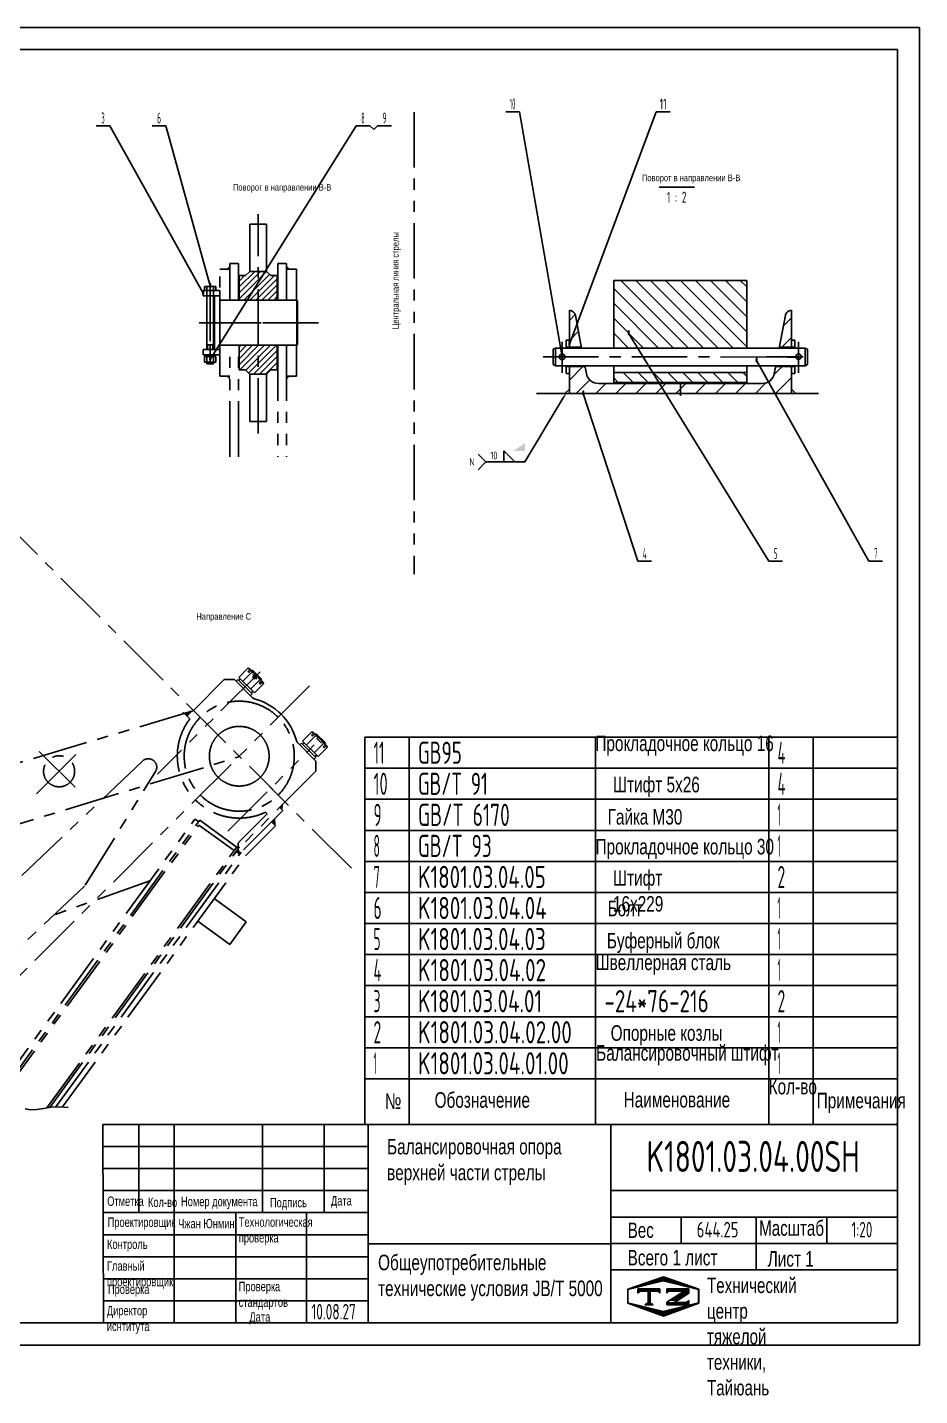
# Model space of a CAD drawing. Header units: millimetres. Extents: x 0 to 19776, y -228 to 5940.
# Drawn here: x 4380 to 8400, y -228 to 5940 of the extents above; entities that cross this region are included whole.
import ezdxf
from ezdxf.enums import TextEntityAlignment as Align

# ---------------------------------------------------------------- set-up
doc = ezdxf.new("R2010")
doc.units = ezdxf.units.MM
doc.header["$LTSCALE"] = 200
for name, pattern in [('F', [0.75, 0.5, -0.25]), ('G', [2, 1.25, -0.25, 0.25, -0.25]), ('K', [2.5, 1.25, -0.25, 0.25, -0.25, 0.25, -0.25])]:
    doc.linetypes.add(name, pattern=pattern)
for name, color, linetype in [('01', 7, 'Continuous'), ('02', 1, 'Continuous'), ('04', 2, 'F'), ('05', 4, 'G'), ('07', 6, 'K'), ('10', 1, 'Continuous'), ('11', 3, 'Continuous'), ('13', 3, 'Continuous'), ('THICK', 7, 'Continuous')]:
    doc.layers.add(name, color=color, linetype=linetype)
doc.styles.get("Standard").update_dxf_attribs({"font": 'isocp', "width": 0.707, "bigfont": 'intecad.shx'})

# ---------------------------------------------------------------- blocks, each defined once
blk = doc.blocks.new('*U1')
at = {"layer": '01'}
for p, q in [((-22.8, 7.5), (-22.8, 0)), ((0, 7.5), (-22.8, 7.5)), ((-22.8, 0), (0, 0)), ((0, 0), (-4.3, 7.5)), ((0, 7.5), (4.3, 0)), ((0, 7.5), (22.8, 7.5)), ((22.8, 0), (0, 0)), ((22.8, 7.5), (22.8, 0))]:
    blk.add_line(p, q, dxfattribs=at)
at = {"layer": '05'}
blk.add_line((0, 9.6), (0, -2.1), dxfattribs=at)
blk = doc.blocks.new('*U2')
at = {"layer": '01'}
for p, q in [((-25.6, 0), (-25.6, 25.4)), ((-25.6, 25.4), (0, 25.4)), ((-25.6, 15), (0, 15)), ((0, 25.4), (0, 0)), ((0, -25.4), (0, 0)), ((-25.6, 0), (-25.6, -25.4)), ((-25.6, -15), (0, -15)), ((-25.6, -25.4), (0, -25.4))]:
    blk.add_line(p, q, dxfattribs=at)
at = {"layer": '05'}
blk.add_line((-26.7, 0), (1.1, 0), dxfattribs=at)
blk = doc.blocks.new('*U5', base_point=(6530.4, 3976.1))
at = {"layer": '01'}
blk.add_lwpolyline([(6244.8, 3707.5), (6294.8, 3657.5), (6244.8, 3657.5)], close=True, dxfattribs=at)
blk.add_solid([(6339.8, 3742.5), (6289.8, 3707.5), (6339.8, 3657.5), (6339.8, 3707.5)], dxfattribs=at)
at = {"layer": '02'}
blk.add_lwpolyline([(6530.4, 3976.1, 0, 8, 0), (6512.5, 3946, 8, 8, 0)], format="xyseb", dxfattribs=at)
for points in [[(6512.5, 3946), (6339.8, 3657.5), (6164.8, 3657.5)], [(6129.4, 3692.9), (6164.8, 3657.5), (6129.4, 3622.1)]]:
    blk.add_lwpolyline(points, dxfattribs=at)
at = {"layer": '13', "width": 0.707}
blk.add_text('10', height=35, dxfattribs=at).set_placement((6184.8, 3669))
at = {"layer": '13', "width": 1.010989}
blk.add_text('N', height=35, dxfattribs=at).set_placement((6089.8, 3640), (6112.8, 3640), align=Align.FIT)
blk = doc.blocks.new('*U21')
at = {"layer": '01'}
for points in [[(415, 292), (25, 292)], [(25, 292), (25, 5)], [(415, 5), (415, 292)], [(25, 5), (415, 5)]]:
    blk.add_lwpolyline(points, dxfattribs=at)
at = {"layer": '02'}
for points in [[(420, 297), (0, 297)], [(0, 297), (0, 0)], [(420, 0), (420, 297)], [(0, 0), (420, 0)]]:
    blk.add_lwpolyline(points, dxfattribs=at)
blk = doc.blocks.new('*U24')
at = {"layer": '01'}
for p, q in [((0, -140), (0, 0)), ((2400, -140), (2400, 0))]:
    blk.add_line(p, q, dxfattribs=at)
at = {"layer": '02'}
for p, q in [((0, 0), (200, 0)), ((200, -140), (200, 0)), ((200, 0), (1040, 0)), ((1040, -140), (1040, 0)), ((1040, 0), (1820, 0)), ((1820, -140), (1820, 0)), ((1820, 0), (2020, 0)), ((2020, -140), (2020, 0)), ((2020, 0), (2400, 0))]:
    blk.add_line(p, q, dxfattribs=at)
blk = doc.blocks.new('*U25')
at = {"layer": '01'}
for p, q in [((0, -140), (0, 0)), ((2400, -140), (2400, 0))]:
    blk.add_line(p, q, dxfattribs=at)
at = {"layer": '02'}
for p, q in [((0, 0), (200, 0)), ((200, -140), (200, 0)), ((200, 0), (1040, 0)), ((1040, -140), (1040, 0)), ((1040, 0), (1820, 0)), ((1820, -140), (1820, 0)), ((1820, 0), (2020, 0)), ((2020, -140), (2020, 0)), ((2020, 0), (2400, 0))]:
    blk.add_line(p, q, dxfattribs=at)
blk = doc.blocks.new('*U26')
at = {"layer": '01'}
for p, q in [((0, -140), (0, 0)), ((2400, -140), (2400, 0))]:
    blk.add_line(p, q, dxfattribs=at)
at = {"layer": '02'}
for p, q in [((0, 0), (200, 0)), ((200, -140), (200, 0)), ((200, 0), (1040, 0)), ((1040, -140), (1040, 0)), ((1040, 0), (1820, 0)), ((1820, -140), (1820, 0)), ((1820, 0), (2020, 0)), ((2020, -140), (2020, 0)), ((2020, 0), (2400, 0))]:
    blk.add_line(p, q, dxfattribs=at)
blk = doc.blocks.new('*U27')
at = {"layer": '01'}
for p, q in [((0, -140), (0, 0)), ((2400, -140), (2400, 0))]:
    blk.add_line(p, q, dxfattribs=at)
at = {"layer": '02'}
for p, q in [((0, 0), (200, 0)), ((200, -140), (200, 0)), ((200, 0), (1040, 0)), ((1040, -140), (1040, 0)), ((1040, 0), (1820, 0)), ((1820, -140), (1820, 0)), ((1820, 0), (2020, 0)), ((2020, -140), (2020, 0)), ((2020, 0), (2400, 0))]:
    blk.add_line(p, q, dxfattribs=at)
blk = doc.blocks.new('*U28')
at = {"layer": '01'}
for p, q in [((0, -140), (0, 0)), ((2400, -140), (2400, 0))]:
    blk.add_line(p, q, dxfattribs=at)
at = {"layer": '02'}
for p, q in [((0, 0), (200, 0)), ((200, -140), (200, 0)), ((200, 0), (1040, 0)), ((1040, -140), (1040, 0)), ((1040, 0), (1820, 0)), ((1820, -140), (1820, 0)), ((1820, 0), (2020, 0)), ((2020, -140), (2020, 0)), ((2020, 0), (2400, 0))]:
    blk.add_line(p, q, dxfattribs=at)
blk = doc.blocks.new('*U29')
at = {"layer": '01'}
for p, q in [((0, -140), (0, 0)), ((2400, -140), (2400, 0))]:
    blk.add_line(p, q, dxfattribs=at)
at = {"layer": '02'}
for p, q in [((0, 0), (200, 0)), ((200, -140), (200, 0)), ((200, 0), (1040, 0)), ((1040, -140), (1040, 0)), ((1040, 0), (1820, 0)), ((1820, -140), (1820, 0)), ((1820, 0), (2020, 0)), ((2020, -140), (2020, 0)), ((2020, 0), (2400, 0))]:
    blk.add_line(p, q, dxfattribs=at)
blk = doc.blocks.new('*U30')
at = {"layer": '01'}
for p, q in [((0, -140), (0, 0)), ((2400, -140), (2400, 0))]:
    blk.add_line(p, q, dxfattribs=at)
at = {"layer": '02'}
for p, q in [((0, 0), (200, 0)), ((200, -140), (200, 0)), ((200, 0), (1040, 0)), ((1040, -140), (1040, 0)), ((1040, 0), (1820, 0)), ((1820, -140), (1820, 0)), ((1820, 0), (2020, 0)), ((2020, -140), (2020, 0)), ((2020, 0), (2400, 0))]:
    blk.add_line(p, q, dxfattribs=at)
blk = doc.blocks.new('*U31')
at = {"layer": '01'}
for p, q in [((0, -140), (0, 0)), ((2400, -140), (2400, 0))]:
    blk.add_line(p, q, dxfattribs=at)
at = {"layer": '02'}
for p, q in [((0, 0), (200, 0)), ((200, -140), (200, 0)), ((200, 0), (1040, 0)), ((1040, -140), (1040, 0)), ((1040, 0), (1820, 0)), ((1820, -140), (1820, 0)), ((1820, 0), (2020, 0)), ((2020, -140), (2020, 0)), ((2020, 0), (2400, 0))]:
    blk.add_line(p, q, dxfattribs=at)
blk = doc.blocks.new('*U32')
at = {"layer": '01'}
for p, q in [((0, -140), (0, 0)), ((2400, -140), (2400, 0))]:
    blk.add_line(p, q, dxfattribs=at)
at = {"layer": '02'}
for p, q in [((0, 0), (200, 0)), ((200, -140), (200, 0)), ((200, 0), (1040, 0)), ((1040, -140), (1040, 0)), ((1040, 0), (1820, 0)), ((1820, -140), (1820, 0)), ((1820, 0), (2020, 0)), ((2020, -140), (2020, 0)), ((2020, 0), (2400, 0))]:
    blk.add_line(p, q, dxfattribs=at)
blk = doc.blocks.new('*U33')
at = {"layer": '01'}
for p, q in [((0, -140), (0, 0)), ((2400, -140), (2400, 0))]:
    blk.add_line(p, q, dxfattribs=at)
at = {"layer": '02'}
for p, q in [((0, 0), (200, 0)), ((200, -140), (200, 0)), ((200, 0), (1040, 0)), ((1040, -140), (1040, 0)), ((1040, 0), (1820, 0)), ((1820, -140), (1820, 0)), ((1820, 0), (2020, 0)), ((2020, -140), (2020, 0)), ((2020, 0), (2400, 0))]:
    blk.add_line(p, q, dxfattribs=at)
blk = doc.blocks.new('*U34')
at = {"layer": '01'}
for p, q in [((0, -140), (0, 0)), ((0, 0), (200, 0)), ((200, 0), (1040, 0)), ((1040, 0), (1820, 0)), ((1820, 0), (2020, 0)), ((2020, 0), (2400, 0)), ((2400, -140), (2400, 0))]:
    blk.add_line(p, q, dxfattribs=at)
at = {"layer": '02'}
for p, q in [((200, -140), (200, 0)), ((1040, -140), (1040, 0)), ((1820, -140), (1820, 0)), ((2020, -140), (2020, 0))]:
    blk.add_line(p, q, dxfattribs=at)
blk = doc.blocks.new('*X38')
at = {"color": 0}
for p, q in [((127.06, 7.8), (132.06, 7.8)), ((127.06, 7.5), (132.06, 7.5)), ((127.06, 7.2), (127.32, 7.2)), ((129.23, 6.3), (131.04, 6.3)), ((129.7, 6.6), (131.51, 6.6)), ((130.16, 6.9), (131.98, 6.9)), ((130.62, 7.2), (132.06, 7.2)), ((127.84, 5.4), (129.64, 5.4)), ((128.3, 5.7), (130.1, 5.7)), ((128.77, 6), (130.57, 6))]:
    blk.add_line(p, q, dxfattribs=at)
blk = doc.blocks.new('*X39')
at = {"color": 0}
for p, q in [((127.06, 4.8), (132.06, 4.8)), ((127.06, 4.5), (132.06, 4.5)), ((131.84, 5.1), (132.06, 5.1))]:
    blk.add_line(p, q, dxfattribs=at)
blk = doc.blocks.new('*X37')
at = {"color": 0}
for p, q in [((122.34, 4.5), (123.72, 4.5)), ((122.82, 4.8), (123.24, 4.8))]:
    blk.add_line(p, q, dxfattribs=at)
blk = doc.blocks.new('*X36')
at = {"color": 0}
for p, q in [((120.53, 7.8), (125.53, 7.8)), ((120.53, 7.5), (125.53, 7.5)), ((120.53, 7.2), (120.79, 7.2)), ((125.27, 7.2), (125.53, 7.2))]:
    blk.add_line(p, q, dxfattribs=at)
blk = doc.blocks.new('*X35')
at = {"color": 0}
for p, q in [((123.24, 9.6), (125.52, 9.6)), ((124.1, 9.9), (128.52, 9.9)), ((124.97, 10.2), (127.67, 10.2)), ((125.83, 10.5), (126.82, 10.5)), ((127.02, 9.6), (129.37, 9.6)), ((118.22, 7.8), (118.32, 7.8)), ((118.22, 7.5), (118.27, 7.5)), ((118.22, 7.2), (118.27, 7.2)), ((118.22, 6.9), (118.27, 6.9)), ((118.22, 6.6), (118.27, 6.6)), ((118.22, 6.3), (118.27, 6.3)), ((118.94, 8.1), (119.52, 8.1)), ((119.8, 8.4), (120.72, 8.4)), ((120.66, 8.7), (121.92, 8.7)), ((121.52, 9), (123.12, 9)), ((122.38, 9.3), (124.32, 9.3)), ((128.22, 9.3), (130.22, 9.3)), ((129.42, 9), (131.07, 9)), ((130.62, 8.7), (131.92, 8.7)), ((131.82, 8.4), (132.77, 8.4)), ((133.02, 8.1), (133.62, 8.1)), ((134.22, 7.8), (134.32, 7.8)), ((134.27, 7.5), (134.32, 7.5)), ((134.27, 7.2), (134.32, 7.2)), ((134.27, 6.9), (134.32, 6.9)), ((134.27, 6.6), (134.32, 6.6)), ((134.27, 6.3), (134.32, 6.3)), ((118.22, 6), (118.27, 6)), ((118.22, 5.7), (118.27, 5.7)), ((118.22, 5.4), (118.27, 5.4)), ((118.22, 5.1), (118.27, 5.1)), ((118.22, 4.8), (118.27, 4.8)), ((118.79, 4.5), (119.42, 4.5)), ((119.61, 4.2), (120.62, 4.2)), ((120.43, 3.9), (121.82, 3.9)), ((121.26, 3.6), (123.02, 3.6)), ((122.08, 3.3), (124.22, 3.3)), ((128.32, 3.3), (130.51, 3.3)), ((129.52, 3.6), (131.32, 3.6)), ((130.72, 3.9), (132.14, 3.9)), ((131.92, 4.2), (132.95, 4.2)), ((133.12, 4.5), (133.76, 4.5)), ((134.27, 6), (134.32, 6)), ((134.27, 5.7), (134.32, 5.7)), ((134.27, 5.4), (134.32, 5.4)), ((134.27, 5.1), (134.32, 5.1)), ((134.27, 4.8), (134.32, 4.8)), ((122.91, 3), (125.42, 3)), ((123.73, 2.7), (128.89, 2.7)), ((124.55, 2.4), (128.07, 2.4)), ((125.38, 2.1), (127.26, 2.1)), ((126.2, 1.8), (126.45, 1.8)), ((127.12, 3), (129.7, 3))]:
    blk.add_line(p, q, dxfattribs=at)

msp = doc.modelspace()

# ---------------------------------------------------------------- hatches: boundary and pattern name
at = {"layer": '07'}
for points in [[(5277.1007, 4849.9257), (5293.1007, 4849.9257), (5293.1007, 4865.9257)], [(5563.1007, 4849.9257), (5547.1007, 4849.9257), (5547.1007, 4865.9257)], [(5277.1007, 4366.9257), (5293.1007, 4366.9257), (5293.1007, 4350.9257)], [(5563.1007, 4366.9257), (5547.1007, 4366.9257), (5547.1007, 4350.9257)], [(5088.1057, 2847.3897), (5101.5408, 2833.9547), (5126.3794, 2858.7933)], [(5526.9764, 2414.1759), (5527.5925, 2434.1057), (5517.3195, 2423.8328)], [(5494.9134, 2343.6312), (5494.4582, 2372.6871), (5480.1578, 2358.3868)], [(5328.522, 2235.0353), (5320.9969, 2224.6889), (5337.2401, 2213.0195)]]:
    msp.add_hatch(color=256, dxfattribs=at).paths.add_polyline_path(points)
at = {"layer": '10'}
h = msp.add_hatch(dxfattribs=at)
h.set_pattern_fill('ANSI31', color=256, scale=6, style=0)
h.set_pattern_definition([(45, (-1021.902, -104.68), (-13.470384, 13.470384), [])])
h.paths.add_polyline_path([(5420.1007, 4839.9257), (5382.1007, 4839.9257), (5363.1007, 4820.9257), (5334.1007, 4820.9257), (5334.1007, 4709.9257), (5420.1007, 4709.9257)])
h.paths.add_polyline_path([(5420.1007, 4709.9257), (5506.1007, 4709.9257), (5506.1007, 4820.9257), (5477.1007, 4820.9257), (5458.1007, 4839.9257), (5420.1007, 4839.9257)])
h.paths.add_polyline_path([(5420.1007, 4506.9257), (5334.1007, 4506.9257), (5334.1007, 4395.9257), (5363.1007, 4395.9257), (5382.1007, 4376.9257), (5420.1007, 4376.9257)])
h.paths.add_polyline_path([(5420.1007, 4376.9257), (5458.1007, 4376.9257), (5477.1007, 4395.9257), (5506.1007, 4395.9257), (5506.1007, 4506.9257), (5420.1007, 4506.9257)])
h = msp.add_hatch(dxfattribs=at)
h.set_pattern_fill('ANSI31', color=256, scale=15, angle=90, style=0)
h.set_pattern_definition([(135, (281.685, 323.424), (-33.67596, -33.67596), [])])
h.paths.add_polyline_path([(7022.1318, 4799.4966), (7022.1318, 4494.4959), (7622.1318, 4494.4959), (7622.1318, 4799.4966)])
h.paths.add_polyline_path([(7022.1318, 4384.4966), (7022.1318, 4339.4966), (7622.1318, 4339.4966), (7622.1318, 4384.4966)])
h = msp.add_hatch(dxfattribs=at)
h.set_pattern_fill('ANSI31', color=256, scale=20, style=0)
h.set_pattern_definition([(45, (281.685, 323.424), (-44.9013, 44.9013), [])])
h.paths.add_polyline_path([(6849.1531, 4642.1051, 0.360487322), (6822.1318, 4664.4966), (6822.1318, 4498.2466), (6876.3501, 4498.2466)])
h.paths.add_polyline_path([(6898.8413, 4379.2796), (6892.8923, 4410.7466), (6822.1318, 4410.7466), (6822.1318, 4379.4966), (6822.1318, 4289.4966), (7322.1318, 4289.4966), (7322.1318, 4334.4966), (6952.884, 4334.4966, -0.360487322)])
h.paths.add_polyline_path([(7822.1318, 4289.4966), (7822.1318, 4410.7466), (7751.3712, 4410.7466), (7745.4222, 4379.2796, -0.360487322), (7691.3795, 4334.4966), (7322.1318, 4334.4966), (7322.1318, 4289.4966)])
h.paths.add_polyline_path([(7767.9134, 4498.2466), (7822.1318, 4498.2466), (7822.1318, 4664.4966, 0.360487322), (7795.1104, 4642.1051)])

# ---------------------------------------------------------------- linework, layer by layer
for p, q in [((5458.1007, 5052.9257), (5382.1007, 5052.9257)), ((5382.1007, 4839.9257), (5382.1007, 5052.9257)), ((5458.1007, 4839.9257), (5458.1007, 5052.9257)), ((5363.1007, 4820.9257), (5334.1007, 4820.9257)), ((5334.1007, 4709.9257), (5334.1007, 4820.9257)), ((5382.1007, 4839.9257), (5363.1007, 4820.9257)), ((5382.1007, 4839.9257), (5458.1007, 4839.9257)), ((5458.1007, 4839.9257), (5477.1007, 4820.9257)), ((5506.1007, 4820.9257), (5477.1007, 4820.9257)), ((5506.1007, 4709.9257), (5506.1007, 4820.9257)), ((5172.1007, 4729.4257), (5172.1007, 4753.4257)), ((5172.1007, 4753.4257), (5248.1007, 4753.4257)), ((5248.1007, 4729.4257), (5248.1007, 4753.4257)), ((7022.1318, 4799.4966), (7022.1318, 4494.4959)), ((7022.1318, 4799.4966), (7622.1318, 4799.4966)), ((7622.1318, 4799.4966), (7622.1318, 4494.4959)), ((5172.1007, 4729.4257), (5248.1007, 4729.4257)), ((5594.6007, 4709.9257), (5248.1007, 4709.9257)), ((5334.1007, 4395.9257), (5334.1007, 4506.9257)), ((5506.1007, 4395.9257), (5506.1007, 4506.9257)), ((5172.1007, 4463.4257), (5172.1007, 4487.4257)), ((5172.1007, 4487.4257), (5248.1007, 4487.4257)), ((5172.1007, 4463.4257), (5248.1007, 4463.4257)), ((6759.6318, 4494.4959), (6749.6318, 4488.7224)), ((6749.6318, 4488.7224), (6749.6318, 4420.2694)), ((6759.6318, 4494.4959), (7884.6318, 4494.4959)), ((6759.6318, 4494.4959), (6759.6318, 4414.4959)), ((7884.6318, 4494.4959), (7894.6318, 4488.7224)), ((7884.6318, 4494.4959), (7884.6318, 4414.4959)), ((7894.6318, 4488.7224), (7894.6318, 4420.2694)), ((5363.1007, 4395.9257), (5334.1007, 4395.9257)), ((5382.1007, 4376.9257), (5363.1007, 4395.9257)), ((5458.1007, 4376.9257), (5477.1007, 4395.9257)), ((5506.1007, 4395.9257), (5477.1007, 4395.9257)), ((6759.6318, 4414.4959), (6749.6318, 4420.2694)), ((6759.6318, 4414.4959), (7884.6318, 4414.4959)), ((7022.1318, 4414.4959), (7022.1318, 4339.4966)), ((7022.1318, 4384.4966), (7622.1318, 4384.4966)), ((7622.1318, 4414.4959), (7622.1318, 4339.4966)), ((7884.6318, 4414.4959), (7894.6318, 4420.2694)), ((5382.1007, 4163.9257), (5382.1007, 4376.9257)), ((5382.1007, 4376.9257), (5458.1007, 4376.9257)), ((5458.1007, 4163.9257), (5458.1007, 4376.9257)), ((7022.1318, 4339.4966), (7622.1318, 4339.4966)), ((7022.1318, 4334.4966), (7622.1318, 4334.4966)), ((6822.1318, 4289.4966), (6673.7433, 4289.4966)), ((6822.1318, 4309.4966), (6802.1318, 4289.4966)), ((7822.1318, 4309.4966), (7842.1318, 4289.4966)), ((7822.1318, 4289.4966), (7943.7559, 4289.4966)), ((5458.1007, 4163.9257), (5382.1007, 4163.9257))]:
    msp.add_line(p, q)
for centre in [(6789.6318, 4454.4959), (7854.6318, 4455.6186)]:
    msp.add_circle(centre, 12.5)
at = {"layer": '01'}
for p, q in [((7385.9795, 5219.1886), (7225.9795, 5219.1886)), ((5178.6757, 4772.1257), (5178.6757, 4753.4257)), ((5204.1007, 4772.1257), (5178.6757, 4772.1257)), ((5178.6757, 4753.4257), (5204.1007, 4753.4257)), ((5189.1007, 4753.4257), (5189.1007, 4772.1257)), ((5189.1007, 4753.4257), (5189.1007, 4487.4257)), ((5204.1007, 4772.1257), (5229.5257, 4772.1257)), ((5229.5257, 4753.4257), (5204.1007, 4753.4257)), ((5219.1007, 4753.4257), (5219.1007, 4772.1257)), ((5219.1007, 4753.4257), (5219.1007, 4487.4257)), ((5229.5257, 4772.1257), (5229.5257, 4753.4257)), ((5223.1007, 4729.4257), (5248.1007, 4729.4257)), ((5248.1007, 4708.9257), (5248.1007, 4507.9257)), ((5594.6007, 4709.9257), (5594.6007, 4506.9257)), ((5594.6007, 4709.9257), (5597.6007, 4706.9257)), ((5597.6007, 4706.9257), (5597.6007, 4509.9257)), ((6822.1318, 4495.0609), (6822.1318, 4664.4966)), ((6877.0592, 4494.4959), (6849.1531, 4642.1051)), ((7767.2043, 4494.4959), (7795.1104, 4642.1051)), ((7822.1318, 4495.0609), (7822.1318, 4664.4966)), ((5189.1007, 4508.4257), (5204.1007, 4508.4257)), ((5219.1007, 4508.4257), (5204.1007, 4508.4257)), ((5594.6007, 4506.9257), (5597.6007, 4509.9257)), ((6807.1318, 4529.4966), (6822.1318, 4529.4966)), ((6807.1318, 4495.0609), (6807.1318, 4529.4966)), ((6822.1318, 4529.4966), (6822.1318, 4494.4959)), ((7822.1318, 4529.4966), (7837.1318, 4529.4966)), ((7822.1318, 4494.4959), (7822.1318, 4529.4966)), ((7837.1318, 4529.4966), (7837.1318, 4494.4959)), ((5223.1007, 4487.4257), (5248.1007, 4487.4257)), ((6807.1318, 4498.2466), (6822.1318, 4498.2466)), ((7822.1318, 4498.2466), (7837.1318, 4498.2466)), ((5189.1007, 4430.3257), (5189.1007, 4423.4257)), ((5189.1007, 4423.4257), (5204.1007, 4423.4257)), ((5219.1007, 4423.4257), (5204.1007, 4423.4257)), ((5219.1007, 4430.3257), (5219.1007, 4423.4257)), ((6807.1318, 4414.4959), (6807.1318, 4379.4966)), ((6807.1318, 4410.7466), (6822.1318, 4410.7466)), ((6807.1318, 4379.4966), (6822.1318, 4379.4966)), ((6822.1318, 4289.4966), (6822.1318, 4414.4959)), ((6822.1318, 4379.4966), (6822.1318, 4414.4959)), ((6898.8413, 4379.2796), (6892.1835, 4414.4959)), ((7745.4222, 4379.2796), (7752.08, 4414.4959)), ((7822.1318, 4289.4966), (7822.1318, 4414.4959)), ((7822.1318, 4414.4959), (7822.1318, 4379.4966)), ((7822.1318, 4410.7466), (7837.1318, 4410.7466)), ((7822.1318, 4379.4966), (7837.1318, 4379.4966)), ((7837.1318, 4379.4966), (7837.1318, 4414.4959)), ((7322.1318, 4334.4966), (6952.884, 4334.4966)), ((7322.1318, 4334.4966), (7691.3795, 4334.4966)), ((7322.1318, 4289.4966), (6822.1318, 4289.4966)), ((7322.1318, 4289.4966), (7822.1318, 4289.4966)), ((5900, 1200), (5900, 994.0606)), ((6100, 1200), (6100, 994.0606)), ((6940, 1200), (6940, 994.0606)), ((7720, 1200), (7720, 994.0606)), ((7920, 1200), (7920, 994.0606))]:
    msp.add_line(p, q, dxfattribs=at)
at = {"layer": '01', "color": 7, "linetype": 'Continuous'}
for p, q in [((5223.1007, 4487.4257), (5223.1007, 4729.4257)), ((5248.1007, 4487.4257), (5248.1007, 4729.4257)), ((5594.6007, 4506.9257), (5248.1007, 4506.9257))]:
    msp.add_line(p, q, dxfattribs=at)
at = {"layer": '01'}
for centre, radius, start, end in [((6822.1318, 4636.9966), 27.5, 10.70563771, 90), ((7822.1318, 4636.9966), 27.5, 90, 169.29436229), ((6952.884, 4389.4966), 55, 190.70563771, 270), ((7691.3795, 4389.4966), 55, 270, 349.29436229)]:
    msp.add_arc(centre, radius, start, end, dxfattribs=at)
for p in [(8300, 1000), (8300, 989.6363)]:
    msp.add_point(p, dxfattribs=at)
at = {"layer": '02'}
for p, q in [((6597.2521, 5559.8203), (6535.2521, 5559.8203)), ((6789.6318, 4454.4959), (6597.2521, 5559.8203)), ((6822.1318, 4511.9962), (7213.8257, 5559.8203)), ((7213.8257, 5559.8203), (7275.8257, 5559.8203)), ((4751.9739, 5496.6164), (4689.9739, 5496.6164)), ((5172.1007, 4741.4257), (4751.9739, 5496.6164)), ((5004.8003, 5496.6164), (4942.8003, 5496.6164)), ((5204.1007, 4775.1907), (5004.8003, 5496.6164)), ((5204.1007, 4443.1257), (5860.9215, 5496.6164)), ((5860.9215, 5496.6164), (5922.9215, 5496.6164)), ((5922.9215, 5496.6164), (5940.5992, 5478.9388)), ((5940.5992, 5478.9388), (5958.2768, 5496.6164)), ((5958.2768, 5496.6164), (6020.2768, 5496.6164)), ((5192.1007, 4487.4257), (5192.1007, 4508.4257)), ((5216.1007, 4487.4257), (5216.1007, 4508.4257)), ((7089.2301, 4561.5942), (7720.7239, 3533.5336)), ((5192.1007, 4423.4257), (5192.1007, 4430.3257)), ((5216.1007, 4423.4257), (5216.1007, 4430.3257)), ((7665.7763, 4438.2905), (8171.4533, 3533.5336)), ((6884.7924, 4289.4966), (7130.3051, 3533.5336)), ((7130.3051, 3533.5336), (7192.3051, 3533.5336)), ((7720.7239, 3533.5336), (7782.7239, 3533.5336)), ((8171.4533, 3533.5336), (8233.4533, 3533.5336)), ((5900, 1200), (8300, 1200))]:
    msp.add_line(p, q, dxfattribs=at)
msp.add_lwpolyline([(4370.0636, 1064.0468), (4395.2202, 1060.5532), (4422.9627, 1062.1667), (4453.5448, 1066.8106), (4487.178, 1071.7264), (4524.0735, 1074.1559), (4564.443, 1071.3407)], dxfattribs=at)
at = {"layer": '04'}
for p, q in [((6822.1318, 4498.2466), (6876.3501, 4498.2466)), ((7822.1318, 4498.2466), (7767.9134, 4498.2466)), ((6822.1318, 4410.7466), (6892.8923, 4410.7466)), ((7822.1318, 4410.7466), (7751.3712, 4410.7466))]:
    msp.add_line(p, q, dxfattribs=at)
at = {"layer": '05', "color": 142, "linetype": 'G'}
msp.add_line((2551.927, 5437.3086), (5862.0418, 2127.1938), dxfattribs=at)
at = {"layer": '05'}
for p, q in [((5420.1007, 4108.9865), (5420.1007, 5097.4461)), ((5204.1007, 4711.2553), (5204.1007, 4775.5309)), ((5204.1007, 4775.1907), (5204.1007, 4419.8768)), ((5691.7743, 4608.4257), (5154.6328, 4608.4257)), ((5204.1007, 4445.2553), (5204.1007, 4509.5309)), ((6789.6318, 4522.6938), (6789.6318, 4383.2563)), ((7854.6318, 4522.6938), (7854.6318, 4383.2563)), ((6703.4449, 4454.4959), (7900.5912, 4453.9)), ((6796.8711, 4454.4966), (6831.1897, 4454.4966)), ((7875.0693, 4454.4966), (7710.0848, 4454.4966)), ((7811.8711, 4454.4966), (7846.1897, 4454.4966)), ((7322.1318, 4279.1241), (7322.1318, 4342.5904)), ((3404.0264, 2061.6913), (5336.6745, 2652.5611))]:
    msp.add_line(p, q, dxfattribs=at)
at = {"layer": '05', "color": 4, "linetype": 'G'}
for p, q in [((5183.6772, 4608.4257), (5671.4866, 4608.4257)), ((5209.3517, 4608.4257), (5264.3312, 4608.4257))]:
    msp.add_line(p, q, dxfattribs=at)
at = {"layer": '07'}
for p, q in [((6123.0627, 5557.9797), (6123.0627, 3475.5347)), ((5331.1007, 4875.4257), (5293.1007, 4875.4257)), ((5293.1007, 4709.9257), (5293.1007, 4875.4257)), ((5331.1007, 4709.9257), (5331.1007, 4875.4257)), ((5509.1007, 4875.4257), (5509.1007, 4709.9257)), ((5547.1007, 4875.4257), (5509.1007, 4875.4257)), ((5547.1007, 4875.4257), (5547.1007, 4709.9257)), ((5248.1007, 4366.9257), (5248.1007, 4849.9257)), ((5248.1007, 4849.9257), (5293.1007, 4849.9257)), ((5547.1007, 4849.9257), (5592.1007, 4849.9257)), ((5592.1007, 4849.9257), (5592.1007, 4709.9257)), ((5293.1007, 4004.4169), (5293.1007, 4506.9257)), ((5331.1007, 4004.4169), (5331.1007, 4506.9257)), ((5509.1007, 4506.9257), (5509.1007, 4004.4169)), ((5547.1007, 4506.9257), (5547.1007, 4004.4169)), ((5592.1007, 4506.9257), (5592.1007, 4366.9257)), ((5293.1007, 4366.9257), (5248.1007, 4366.9257)), ((5592.1007, 4366.9257), (5547.1007, 4366.9257)), ((5428.8195, 3035.3684), (4966.6065, 2573.1555)), ((5374.1356, 3050.9032), (5333.0107, 3009.7783)), ((5392.6958, 3034.3541), (5350.5653, 2992.2236)), ((5383.5073, 3046.9629), (5372.9007, 3036.3563)), ((5377.4009, 3031.8561), (5372.9007, 3036.3563)), ((5381.555, 3048.9152), (5374.1356, 3050.9032)), ((5388.0075, 3042.4627), (5377.4009, 3031.8561)), ((5442.3662, 2988.104), (5381.555, 3048.9152)), ((5391.9479, 3040.9232), (5390.7474, 3039.7228)), ((5391.9479, 3040.9232), (5434.3743, 2998.4968)), ((5416.3508, 3002.3782), (5393.9138, 3024.8152)), ((5407.718, 3022.7522), (5394.9901, 3010.0243)), ((5651.5999, 2971.0635), (3893.306, 1212.7696)), ((5321.0974, 2991.9931), (5328.8756, 2999.7713)), ((5328.8756, 2999.7713), (5393.2223, 2935.4245)), ((5339.8357, 3002.9532), (5332.7647, 2995.8822)), ((5403.2294, 2939.5596), (5333.0107, 3009.7783)), ((5427.8051, 2999.2447), (5385.6747, 2957.1143)), ((5394.9901, 3010.0243), (5403.4754, 3001.539)), ((5444.3543, 2980.6845), (5403.2294, 2939.5596)), ((5416.2033, 3014.2669), (5403.4754, 3001.539)), ((5435.9137, 2994.5565), (5425.3071, 2983.9499)), ((5425.3071, 2983.9499), (5429.8074, 2979.4496)), ((5440.414, 2990.0563), (5429.8074, 2979.4496)), ((5434.3743, 2998.4968), (5433.1738, 2997.2964)), ((5442.3662, 2988.104), (5444.3543, 2980.6845)), ((5393.2223, 2935.4245), (5385.4441, 2927.6464)), ((5396.4043, 2946.3847), (5389.3332, 2939.3136)), ((5126.3794, 2858.7933), (4012.7237, 2526.9814)), ((5112.5716, 2822.9239), (5083.8631, 2851.6324)), ((5598.6663, 2714.4242), (5680.6612, 2632.4293)), ((5626.9211, 2715.8679), (5619.85, 2708.7968)), ((5661.2209, 2763.8179), (5620.096, 2722.693)), ((5620.096, 2722.693), (5690.3147, 2652.4743)), ((5679.7811, 2747.2687), (5637.6507, 2705.1383)), ((5670.5927, 2759.8776), (5659.9861, 2749.271)), ((5664.4863, 2744.7707), (5659.9861, 2749.271)), ((5668.6404, 2761.8298), (5661.2209, 2763.8179)), ((5675.0929, 2755.3773), (5664.4863, 2744.7707)), ((5729.4516, 2701.0186), (5668.6404, 2761.8298)), ((5679.0332, 2753.8379), (5677.8328, 2752.6374)), ((5721.4596, 2711.4115), (5679.0332, 2753.8379)), ((5682.9146, 2735.8144), (5705.3516, 2713.3774)), ((4422.0177, 2484.9286), (4608.9132, 2671.8241)), ((4595.3331, 2514.2617), (4433.7414, 2675.8534)), ((5283.9036, 2316.2818), (5672.9538, 2705.332)), ((5615.9609, 2712.6859), (5608.1828, 2704.9077)), ((5680.3077, 2648.3392), (5615.9609, 2712.6859)), ((5714.8905, 2712.1594), (5672.76, 2670.0289)), ((5683.4896, 2659.2993), (5676.4186, 2652.2283)), ((5731.4396, 2693.5992), (5690.3147, 2652.4743)), ((5722.9991, 2707.4711), (5712.3925, 2696.8645)), ((5712.3925, 2696.8645), (5716.8927, 2692.3643)), ((5727.4993, 2702.9709), (5716.8927, 2692.3643)), ((5721.4596, 2711.4115), (5720.2592, 2710.211)), ((5729.4516, 2701.0186), (5731.4396, 2693.5992)), ((4899.8246, 2632.9172), (3496.8992, 1303.6953)), ((5672.5295, 2640.561), (5680.3077, 2648.3392)), ((5680.6612, 2632.4293), (5680.6612, 2587.1744)), ((4641.2479, 2072.8), (4957.4733, 2584.9289)), ((5680.6612, 2587.1744), (5328.522, 2235.0353)), ((5541.3612, 2447.8744), (5429.9919, 2559.2437)), ((5531.4617, 2409.6906), (5343.7736, 2222.0025)), ((5531.4617, 2409.6906), (5517.3195, 2423.8328)), ((5526.9764, 2414.1759), (5527.5925, 2434.1057)), ((4237.225, 1135.8194), (5135.3403, 2370.6539)), ((4256.1421, 1127.8266), (5156.6755, 2365.9857)), ((5135.3403, 2370.6539), (5150.6848, 2359.4936)), ((5156.6755, 2365.9857), (5331.3588, 2238.9356)), ((5460.751, 2394.1343), (5334.886, 2268.2693)), ((5460.751, 2394.1343), (5453.2048, 2401.6805)), ((5497.8355, 2340.7091), (5480.1578, 2358.3868)), ((5494.9134, 2343.6312), (5494.4582, 2372.6871)), ((4265.0355, 1123.0532), (5152.9988, 2343.9294)), ((5152.9988, 2343.9294), (5311.5078, 2228.6432)), ((5497.8355, 2340.7091), (5362.838, 2205.7116)), ((4468.0275, 1068.9274), (5323.2716, 2244.8176)), ((4481.8636, 1070.9497), (5331.3588, 2238.9356)), ((4508.164, 1073.1083), (5343.7736, 2222.0025)), ((5337.2401, 2213.0195), (5320.9969, 2224.6889)), ((5337.2401, 2213.0195), (5328.522, 2235.0353)), ((4539.078, 1073.1095), (5362.838, 2205.7116)), ((3729.6762, 1209.1182), (4641.2479, 2072.8)), ((4931.4917, 2092.0644), (4499.4804, 1938.4803)), ((5366.544, 1908.1862), (5222.592, 2012.8849)), ((5291.8433, 1805.4789), (5147.8912, 1910.1775)), ((5291.8433, 1805.4789), (5366.544, 1908.1862))]:
    msp.add_line(p, q, dxfattribs=at)
at = {"layer": '07', "linetype": 'Continuous'}
for p, q in [((5396.1905, 3040.9232), (5391.9479, 3040.9232)), ((5434.3743, 3002.7395), (5396.1905, 3040.9232)), ((5128.4108, 2860.8248), (5267.7109, 3000.1248)), ((5312.9657, 3000.1248), (5267.7109, 3000.1248)), ((5394.9606, 2918.1299), (5312.9657, 3000.1248)), ((5434.3743, 3002.7395), (5434.3743, 2998.4968)), ((5083.8631, 2851.6324), (5076.0193, 2843.7886)), ((5128.4108, 2860.8248), (5239.7801, 2749.4555)), ((5683.2759, 2753.8379), (5679.0332, 2753.8379)), ((5683.2759, 2753.8379), (5721.4596, 2715.6541)), ((5721.4596, 2715.6541), (5721.4596, 2711.4115))]:
    msp.add_line(p, q, dxfattribs=at)
msp.add_circle((5406.09, 3012.639), 5.25, dxfattribs=at)
at = {"layer": '07'}
msp.add_circle((4523.3419, 2586.2528), 70, dxfattribs=at)
for centre, radius, start, end in [((5355.1654, 2992.6688), 61.2464, 62.43513574, 71.95670725), ((5374.465, 3029.223), 18.9391, 15.71921266, 44.3519923), ((5286.5057, 2881.3313), 186.2587, 49.40001683, 55.24129933), ((5274.7823, 2893.0546), 186.2587, 34.75870067, 40.59998317), ((5422.6741, 2981.0139), 18.9391, 45.6480077, 74.28078734), ((5386.1198, 2961.7143), 61.2464, 18.04329275, 27.56486426), ((5334.886, 2654.3496), 248, 45, 135), ((5334.886, 2654.3496), 279, 142.82805725, 295.0925511), ((5334.886, 2654.3496), 248, 135, 225), ((5334.886, 2654.3496), 134.5, 45, 135), ((5334.886, 2654.3496), 248, 315, 45), ((5334.886, 2654.3496), 134.5, 135, 225), ((5334.886, 2654.3496), 134.5, 315, 45), ((5616.344, 2732.1019), 25, 195.44272471, 225), ((5642.2507, 2705.5834), 61.2464, 62.43513574, 71.95670725), ((5661.5503, 2742.1377), 18.9391, 15.71921266, 44.3519923), ((5573.591, 2594.2459), 186.2587, 49.40001683, 55.24129933), ((5561.8677, 2605.9693), 186.2587, 34.75870067, 40.59998317), ((5709.7594, 2693.9286), 18.9391, 45.6480077, 74.28078734), ((5673.2052, 2674.629), 61.2464, 18.04329275, 27.56486426), ((4925.3194, 2604.9232), 37.8636, 328.12541605, 134.58471552), ((5334.886, 2654.3496), 134.5, 225, 315), ((5334.886, 2654.3496), 248, 225, 315), ((5348.321, 2254.8343), 19, 135, 225)]:
    msp.add_arc(centre, radius, start, end, dxfattribs=at)
at = {"layer": '07', "linetype": 'Continuous'}
for centre, radius, start, end in [((5412.6383, 2935.8076), 25, 225, 254.55727529), ((5334.886, 2654.3496), 267, 15.44272471, 74.55727529)]:
    msp.add_arc(centre, radius, start, end, dxfattribs=at)
at = {"layer": 'THICK'}
for p, q in [((4721.0455, 994.0606), (4723.7577, 100)), ((4721.0455, 994.0606), (8300, 994.0606)), ((4882.6503, 993.6294), (4882.6503, 994.0606)), ((4882.7018, 596.7003), (4882.7018, 994.0606)), ((5041.6459, 100), (5041.6459, 994.0606)), ((5439.0061, 596.7003), (5439.0061, 994.0606)), ((5717.1583, 596.7003), (5717.1583, 994.0606)), ((5915.8384, 100), (5915.8384, 994.0606)), ((7008.5792, 100), (7008.5792, 994.0606)), ((8300, 100), (8300, 994.0606)), ((4723.7577, 696.0404), (5915.8384, 696.0404)), ((7008.5792, 696.0404), (8300, 696.0404)), ((4723.7577, 596.7003), (5915.8384, 596.7003)), ((5319.798, 100), (5319.798, 596.7003)), ((5637.6863, 100), (5637.6863, 596.7003)), ((7008.5792, 576.8323), (8300, 576.8323)), ((7326.4674, 457.6242), (7326.4674, 576.8323)), ((7664.2236, 338.4162), (7664.2236, 576.8323)), ((7982.1118, 457.6242), (7982.1118, 576.8323)), ((5915.8384, 455.902), (7008.5792, 455.902)), ((7008.5792, 457.6242), (8300, 457.6242)), ((7008.5792, 338.4162), (8300, 338.4162)), ((4723.7577, 100), (8300, 100))]:
    msp.add_line(p, q, dxfattribs=at)
at = {"layer": 'THICK', "color": 3}
for p, q in [((4723.7577, 894.7205), (5915.8384, 894.7205)), ((4723.7577, 795.3805), (5915.8384, 795.3805)), ((4723.7577, 497.3603), (5915.8384, 497.3603)), ((4723.7577, 398.0202), (5915.8384, 398.0202)), ((4723.7577, 298.6801), (5915.8384, 298.6801)), ((7085.1122, 251.1178), (7246.1433, 307.2048)), ((7085.1122, 188.6573), (7085.1122, 251.1178)), ((7086.1579, 249.8547), (7245.102, 289.5907)), ((7086.1579, 190.2507), (7086.1579, 249.8547)), ((7131.0394, 233.1021), (7131.0394, 252.9701)), ((7131.0394, 252.9701), (7230.3795, 252.9701)), ((7230.3795, 252.9701), (7230.3795, 233.1021)), ((7245.102, 289.5907), (7404.0461, 249.8547)), ((7246.1433, 307.2048), (7405.0831, 251.1178)), ((7260.7988, 252.9701), (7260.7988, 233.1021)), ((7260.7988, 252.9701), (7360.1389, 252.9701)), ((7360.1389, 252.9701), (7360.1389, 233.1021)), ((7404.0461, 249.8547), (7404.0461, 190.2507)), ((7405.0831, 251.1178), (7405.0831, 188.6573)), ((4723.7577, 199.3401), (5915.8384, 199.3401)), ((7246.1433, 130.0209), (7085.1122, 188.6573)), ((7245.102, 150.5146), (7086.1579, 190.2507)), ((7140.9734, 243.0361), (7131.0394, 233.1021)), ((7220.4455, 243.0361), (7140.9734, 243.0361)), ((7180.7081, 193.1785), (7161.4615, 181.0688)), ((7176.3621, 243.131), (7176.3621, 188.6374)), ((7180.7081, 243.131), (7180.7081, 188.6374)), ((7180.7081, 193.1785), (7199.9547, 181.0688)), ((7185.675, 243.131), (7185.675, 188.6374)), ((7230.3795, 233.1021), (7220.4455, 243.0361)), ((7404.0461, 190.2507), (7245.102, 150.5146)), ((7405.0831, 188.6573), (7246.1433, 130.0209)), ((7260.7988, 233.1021), (7270.7328, 243.0361)), ((7339.027, 243.0361), (7260.7988, 192.4217)), ((7260.7988, 192.4217), (7260.7988, 181.0688)), ((7270.7328, 243.0361), (7339.027, 243.0361)), ((7309.243, 200.7202), (7294.0595, 191.0028)), ((7350.2022, 191.0028), (7294.0595, 191.0028)), ((7360.1362, 233.2919), (7309.243, 200.7202)), ((7360.1362, 200.9368), (7350.2022, 191.0028)), ((7360.1362, 181.0688), (7360.1362, 200.9368)), ((7161.4615, 181.0688), (7180.7081, 181.0688)), ((7199.9547, 181.0688), (7180.7081, 181.0688)), ((7260.7988, 181.0688), (7360.1362, 181.0688))]:
    msp.add_line(p, q, dxfattribs=at)
for p in [(4723.7577, 199.3401), (4723.7577, 100)]:
    msp.add_point(p, dxfattribs=at)

# ---------------------------------------------------------------- block references
at = {"rotation": 90}
msp.add_blockref('*U2', (5204.1007, 4455.9257), dxfattribs=at)
for name, p in [('*U1', (5204.1007, 4455.9257)), ('*U5', (6812.1318, 4299.4966))]:
    msp.add_blockref(name, p)
at = {"layer": '02', "xscale": 20, "yscale": 20, "zscale": 20}
msp.add_blockref('*U21', (0, 0), dxfattribs=at)
at = {"layer": '02'}
for name, p in [('*U34', (5900, 2740)), ('*U33', (5900, 2600)), ('*U32', (5900, 2460)), ('*U31', (5900, 2320)), ('*U30', (5900, 2180)), ('*U29', (5900, 2040)), ('*U28', (5900, 1900)), ('*U27', (5900, 1760)), ('*U26', (5900, 1620)), ('*U25', (5900, 1480)), ('*U24', (5900, 1340))]:
    msp.add_blockref(name, p, dxfattribs=at)
at = {"layer": 'THICK', "color": 3, "xscale": 19.86801305423022, "yscale": 19.86801305423, "zscale": 19.86801305423056}
for name in ['*X35', '*X36', '*X38', '*X37', '*X39']:
    msp.add_blockref(name, (4736.3233, 95.1457), dxfattribs=at)

# ---------------------------------------------------------------- texts
at = {"layer": '01', "attachment_point": 1}
for s, insert, char_height in [('{\\fArial|b0|i0|c204|p34;Отметка}', (4739.9819, 669.5709), 42.363633), ('{\\fArial|b0|i0|c204|p34;Кол-во}', (4923.6997, 664.6976), 42.363633), ('{\\fArial|b0|i0|c204|p34;Номер документа}', (5072.5136, 667.9574), 42.363633), ('{\\fArial|b0|i0|c204|p34;Подпись}', (5473.2272, 663.0732), 42.363633), ('{\\fArial|b0|i0|c204|p34;Дата}', (5747.9909, 671.1953), 42.363633), ('{\\fArial|b0|i0|c204|p34;Проектировщик}', (4741.8462, 574.9428), 42.363633), ('{\\fArial|b0|i0|c204|p34;\\C3;Чжан Юнмин}', (5059.5138, 568.4342), 42.363633), ('{\\fArial|b0|i0|c204|p34;Технологическая\\Pпроверка}', (5332.813, 575.2613), 42.363633), ('{\\fArial|b0|i0|c204|p34;\\C0;Масштаб}', (7676.9084, 561.6284), 69.193933), ('{\\fArial|b0|i0|c204|p34;Вес}', (7084.8937, 552.1622), 69.193933), ('{\\fArial|b0|i0|c204|p34;Контроль}', (4739.413, 475.1568), 42.363633), ('{\\fArial|b0|i0|c204|p34;Главный\\Pпроектировщик}', (4739.0378, 377.6496), 42.363633), ('{\\fArial|b0|i0|c204|p34;Проверка}', (4743.178, 272.2898), 42.363633), ('{\\fArial|b0|i0|c204|p34;Проверка\\Pстандартов}', (5332.4073, 284.8764), 42.363633), ('{\\fArial|b0|i0|c204|p34;Директор\\Pиснтитута}', (4738.3862, 176.0375), 42.363633), ('{\\fArial|b0|i0|c204|p34;Дата}', (5380.5394, 147.7219), 42.363633)]:
    msp.add_mtext(s, dxfattribs=dict(at, insert=insert, char_height=char_height))
at = {"layer": '01', "insert": (7441.9865, 303.3011), "char_height": 69.193933, "width": 3.251641, "attachment_point": 1}
msp.add_mtext('{\\fArial|b0|i0|c204|p34;Технический центр\\Pтяжелой техники, Тайюань}', dxfattribs=at)
at = {"layer": '02', "width": 0.605172}
for p, p2 in [((5166.1007, 4731.4257), (5178.1007, 4731.4257)), ((5198.1007, 4765.1907), (5210.1007, 4765.1907)), ((7083.2301, 4551.5942), (7095.2301, 4551.5942)), ((6816.1318, 4501.9962), (6828.1318, 4501.9962)), ((5198.1007, 4433.1257), (5210.1007, 4433.1257)), ((6783.6318, 4444.4959), (6795.6318, 4444.4959)), ((7659.7763, 4428.2905), (7671.7763, 4428.2905)), ((6878.7924, 4279.4966), (6890.7924, 4279.4966))]:
    msp.add_text('●', height=20, dxfattribs=at).set_placement(p, p2, align=Align.FIT)
at = {"layer": '02', "attachment_point": 1}
for s, insert, char_height in [('{\\fArial|b0|i0|c204|p34;\\C3;Поворот в направлении В-В}', (7149.0412, 5276.5642), 30), ('{\\fArial|b0|i0|c204|p34;\\C3;Поворот в направлении В-В}', (5306.3026, 5234.0669), 30), ('{\\fArial|b0|i0|c204|p34;\\C0;Направление С}', (5141.753, 3299.5671), 30), ('{\\fArial|b0|i0|c204|p34;\\C3;Прокладочное кольцо\\fArial|b0|i0|c0|p34; 16}', (6939.28, 2747.3903), 70), ('{\\fArial|b0|i0|c204|p34;\\C3;Штифт 5х26}', (7018.5628, 2561.409), 70), ('{\\fArial|b0|i0|c204|p34;\\C3;Гайка М30}', (6994.3783, 2415.9896), 70), ('{\\fArial|b0|i0|c204|p34;\\C3;Болт}', (6994.3783, 2002.6978), 70), ('{\\fArial|b0|i0|c204|p34;\\C3;Буферный блок}', (6990.9312, 1858.0457), 70), ('{\\fArial|b0|i0|c204|p34;\\C3;Швеллерная сталь}', (6940, 1760), 70), ('{\\fArial|b0|i0|c204|p34;\\C3;Опорные козлы}', (7008.1666, 1441.3097), 70), ('{\\fArial|b0|i0|c204|p34;\\C3;Балансировочный штифт}', (6942.6721, 1351.7632), 70), ('{\\fArial|b0|i0|c204|p34;\\C0;Кол-во}', (7720, 1200), 70), ('{\\fArial|b0|i0|c204|p34;\\C0;№}', (5991.1572, 1133.8946), 70), ('{\\fArial|b0|i0|c204|p34;\\C0;Обозначение}', (6214.8761, 1139.5067), 70), ('{\\fArial|b0|i0|c204|p34;\\C0;Наименование}', (7066.6466, 1140.7828), 70), ('{\\fArial|b0|i0|c204|p34;\\C0;Примечания}', (7936.3412, 1136.9705), 70), ('{\\fArial|b0|i0|c204|p34;\\C3;Балансировочная опора\\Pверхней части стрелы}', (6000.8939, 929.3711), 70), ('{\\fArial|b0|i0|c204|p34;\\C0;Общеупотребительные\\Pтехнические условия \\fArial|b0|i0|c0|p34;JB/T 5000}', (5960.2927, 407.1606), 70), ('{\\fArial|b0|i0|c204|p34;\\C0;Всего 1 лист}', (7084.4064, 428.8115), 70), ('{\\fArial|b0|i0|c204|p34;\\C0;Лист 1}', (7715.5353, 423.3987), 70)]:
    msp.add_mtext(s, dxfattribs=dict(at, insert=insert, char_height=char_height))
at = {"layer": '02', "insert": (6023.8153, 4579.1834), "char_height": 30, "attachment_point": 1, "rotation": 90}
msp.add_mtext('{\\fArial|b0|i0|c204|p34;\\C3;Центральная линия стрелы}', dxfattribs=at)
at = {"layer": '02', "char_height": 70, "attachment_point": 1}
for s, insert, width in [('{\\fArial|b0|i0|c204|p34;\\C3;Прокладочное кольцо 30}', (6940, 2281.6698), 805.842015), ('{\\fArial|b0|i0|c204|p34;\\C3;Штифт 16х229}', (7018.5079, 2140.4618), 3.447061)]:
    msp.add_mtext(s, dxfattribs=dict(at, insert=insert, width=width))
at = {"layer": '11'}
for s, height, width, p, p2 in [('10', 49.49747, 0.47098, (6554.0039, 5569.8203), (6578.5002, 5569.8203)), ('11', 49.49747, 0.749243, (7229.0643, 5569.8203), (7260.5871, 5569.8203)), ('3', 49.4975, 0.527686, (4713.2501, 5506.6164), (4728.6976, 5506.6164)), ('6', 49.4975, 0.600695, (4964.8863, 5506.6164), (4982.7144, 5506.6164)), ('8', 49.4975, 0.514182, (5884.9226, 5506.6164), (5898.9204, 5506.6164)), ('9', 49.4975, 0.579528, (5980.3616, 5506.6164), (5998.1921, 5506.6164)), ('4', 49.4975, 0.543846, (7152.5564, 3543.5336), (7170.0538, 3543.5336)), ('5', 49.4975, 0.527686, (7744.0002, 3543.5336), (7759.4476, 3543.5336)), ('7', 49.4975, 0.514182, (8195.4543, 3543.5336), (8209.4522, 3543.5336)), ('11', 100, 0.582235, (5940, 2620), (5989.49, 2620)), ('GB95', 100, 0.683012, (6140, 2620), (6337.7262, 2620)), ('4', 100, 0.543846, (7760, 2620), (7795.35, 2620)), ('10', 100, 0.606076, (5940, 2480), (6003.6857, 2480)), ('GB/T 91', 100, 0.691749, (6140, 2480), (6454.9877, 2480)), ('4', 100, 0.543846, (7760, 2480), (7795.35, 2480)), ('9', 100, 0.579528, (5940, 2340), (5976.0231, 2340)), ('GB/T 6170', 100, 0.69533, (6140, 2340), (6553.7763, 2340)), ('1', 100, 0.404, (7760, 2340), (7774.14, 2340)), ('8', 100, 0.514182, (5940, 2200), (5968.28, 2200)), ('GB/T 93', 100, 0.692517, (6140, 2200), (6472.0562, 2200)), ('1', 100, 0.404, (7760, 2200), (7774.14, 2200)), ('7', 100, 0.514182, (5940, 2060), (5968.28, 2060)), ('K1801.03.04.05', 100, 0.694217, (6140, 2060), (6715.952, 2060)), ('2', 100, 0.562593, (7760, 2060), (7794.3215, 2060)), ('6', 100, 0.600695, (5940, 1920), (5976.018, 1920)), ('K1801.03.04.04', 100, 0.694307, (6140, 1920), (6720.0935, 1920)), ('1', 100, 0.404, (7760, 1920), (7774.14, 1920)), ('5', 100, 0.527686, (5940, 1780), (5971.2085, 1780)), ('K1801.03.04.03', 100, 0.694217, (6140, 1780), (6715.952, 1780)), ('1', 100, 0.404, (7760, 1780), (7774.14, 1780)), ('4', 100, 0.543846, (5940, 1640), (5975.35, 1640)), ('K1801.03.04.02', 100, 0.694246, (6140, 1640), (6717.2697, 1640)), ('1', 100, 0.404, (7760, 1640), (7774.14, 1640)), ('3', 100, 0.527686, (5940, 1500), (5971.2085, 1500)), ('K1801.03.04.01', 100, 0.693834, (6140, 1500), (6698.8835, 1500)), ('-24*76-216', 100, 0.691404, (6980, 1500), (7450.1272, 1500)), ('2', 100, 0.562593, (7760, 1500), (7794.3215, 1500)), ('2', 100, 0.562593, (5940, 1360), (5974.3215, 1360)), ('K1801.03.04.02.00', 100, 0.696348, (6140, 1360), (6833.2692, 1360)), ('1', 100, 0.404, (7760, 1360), (7774.14, 1360)), ('1', 100, 0.404, (5940, 1220), (5954.14, 1220)), ('K1801.03.04.01.00', 100, 0.69613, (6140, 1220), (6819.1292, 1220)), ('1', 100, 0.404, (7760, 1220), (7774.14, 1220)), ('K1801.03.04.00SH', 140, 0.696239, (7169.6996, 780), (8130.3004, 780)), ('644.25', 70, 0.69062, (7395.9377, 485), (7584.0623, 485)), ('1:20', 70, 0.655288, (8092.965, 485), (8187.035, 485)), ('10.08.27', 70, 0.642055, (5660, 115), (5860, 115))]:
    msp.add_text(s, height=height, dxfattribs=dict(at, width=width)).set_placement(p, p2, align=Align.FIT)
at = {"layer": '11', "width": 0.707}
msp.add_text('1 : 2', height=50, dxfattribs=at).set_placement((7305.9795, 5149.1886), align=Align.CENTER)

doc.saveas('drawing.dxf')
